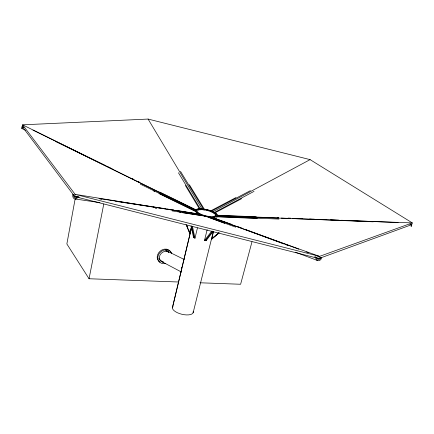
<?xml version="1.0" encoding="UTF-8"?>
<svg xmlns="http://www.w3.org/2000/svg" width="434" height="434" viewBox="0 0 434 434"><rect width="100%" height="100%" fill="white"/><g stroke="black" fill="none" stroke-linecap="round" stroke-linejoin="round"><path stroke-width="0.65" d="M216.62 217.033L216.702 216.539L278.964 219.072M256.282 216.799L217.108 215.21L217.092 215.703M217.108 215.21L216.989 216.306M75.158 198.821L66.863 243.962L89.051 278.753L178.369 281.997M89.051 278.753L103.786 203.964M186.067 224.416L189.832 233.731L191.535 226.515M191.302 227.676L189.935 233.454L186.582 225.333M172.596 306.995L191.611 227.324M172.39 307.869L191.633 227.248M197.443 227.937L194.98 238.206L193.553 237.534L193.862 236.248M194.578 236.573L194.264 237.87L191.649 226.114M212.942 231.751L206.069 240.713L204.452 240.615L207.143 229.716M205.58 239.367L205.26 240.664L212.693 231.116M206.069 240.713L206.389 239.432M193.125 312.773L213.3 231.723M216.989 217.054L217.271 215.893A11.468 4.59 0.5 0 0 212.774 211.787M219.219 232.825L211.597 239.264L213.615 231.295M251.98 241.803L240.615 284.259L200.02 282.784M211.597 239.264L211.765 238.7L218.866 232.7M411.703 224.666L412.3 222.902L310.088 159.625L148.086 119.068L22.59 124.824L22.313 126.641L74.746 196.58L76.715 197.079M189.832 233.731L190.043 233.183L188.79 230.08M195.49 211.683L195.696 211.217L140.356 184.162M195.745 210.929L196.217 209.92L159.669 192.05M195.88 210.593L196.217 209.92M195.696 211.217L195.506 211.591M204.452 240.615L211.711 231.11M211.683 238.982L218.91 232.971M22.302 128.225A2.826 0.602 -64.2 0 1 22.085 126.647L23.599 127.07M213.512 212.872L214.694 212.226M210.897 217.293A11.468 1.991 1.8 0 0 217.26 215.904A11.181 3.331 13.7 0 0 201.843 209.079A11.181 3.331 13.7 0 0 200.161 214.613A11.181 3.331 13.7 0 0 217.271 215.904L412.3 222.902L319.543 256.364L210.929 217.315A11.181 3.336 13.7 0 1 195.577 210.468A11.181 3.336 13.7 0 1 212.741 211.808L310.088 159.625M214.564 213.414A2.767 2.024 61.9 0 0 214.678 213.018L241.602 198.674M213.799 213.061A1.844 1.351 61.9 0 0 213.94 212.687L254.047 191.367M210.322 211.521A2.767 2.024 61.9 0 1 210.306 211.07L235.96 197.562M210.306 211.07L211.038 211.396L250.396 190.634M411.069 224.899L318.892 258.539L78.028 197.41M277.217 217.646L278.568 217.7M288.024 218.085L290.726 218.194M298.831 218.524L302.21 218.66M309.637 218.964L314.368 219.154M320.444 219.398L326.525 219.647M330.578 219.81L338.683 220.141M341.384 220.25L350.84 220.629M352.191 220.689L398.119 222.55M217.027 215.476L278.557 217.971M281.259 218.085L290.726 218.465M292.077 218.524L373.218 221.812M410.26 224.416L411.747 224.758A2.864 0.456 -87.4 0 1 411.047 226.244M216.62 216.805L257.27 218.465M409.718 224.671L411.747 224.758M315.811 257.308L316.804 257.362A2.387 1.948 -69.3 0 0 318.442 259.543A2.387 1.948 -69.3 0 0 320.726 257.584L321.713 257.639A3.58 2.919 -69.3 0 1 318.252 260.709A3.58 2.919 -69.3 0 1 315.811 257.308L314.541 256.836M208.228 217.423A2.826 2.495 -70.3 0 1 208.233 217.179L235.689 227.156M212.036 218.269A1.888 1.66 -70.3 0 0 212.389 217.505L231.626 224.362M185.334 185.432L199.662 209.215L200.486 209.286A1.844 1.4 -31 0 0 200.465 209.817M180.484 171.332L203.752 209.551L204.571 209.617A2.767 2.099 -31 0 1 204.354 210.013M75.31 199.011L100.004 202.635M79.265 197.15L77.925 196.949A3.553 2.745 -81.7 0 1 74.36 198.799A3.553 2.745 -81.7 0 1 72.907 194.519L73.747 194.926A2.371 1.828 -81.7 0 0 74.74 197.692A2.371 1.828 -81.7 0 0 77.084 196.537L78.418 196.743M155.415 208.374L156.755 208.575M172.152 210.902L202.358 215.693A2.826 2.414 -80.8 0 1 202.249 215.91M179.611 212.264L180.951 212.465M182.285 212.671L202.358 215.693M72.907 194.519L74.247 194.725M98.979 198.517L151.797 206.617M153.137 206.823L163.162 208.363M164.502 208.564L165.837 208.77M167.177 208.976L168.511 209.183M169.851 209.389L171.186 209.589M172.526 209.796L173.86 210.002M178.542 210.718L198.669 214.027A1.882 1.611 -80.8 0 0 198.598 214.694M99.798 198.908L101.806 199.217M115.835 201.36L198.669 214.027M76.747 196.895L74.746 196.58L75.153 194.361L22.595 124.824L195.593 210.409A11.468 2.121 26 0 0 200.031 214.548M199.976 214.537L75.153 194.361L319.543 256.364L318.892 258.539L317.623 258.078M236.704 226.239L242.411 228.349M244.95 229.282L298.874 249.203M306.485 252.013L308.39 252.718M317.27 256L319.174 256.7M320.444 257.172L321.713 257.639M212.389 217.505L283.982 243.989M285.881 244.695L287.78 245.394M315.534 256.89L316.804 257.362M208.233 217.179L224.687 223.32M295.711 252.279L317.259 260.427M213.94 212.687L214.678 213.018M77.084 196.537L77.925 196.949M32.984 130.097L86.583 156.305M87.804 156.902L106.075 165.837M107.29 166.434L112.162 168.815M132.262 178.645L133.482 179.242M138.354 181.624L139.574 182.22M55.758 141.544L196.108 210.181M22.085 126.647L23.908 127.542M153.582 190.944L154.802 191.54M159.061 193.624L195.593 211.483M21.792 128.469L25.438 130.249M166.857 250.933L184.195 259.472M161.985 261.724L181.455 272.037M189.387 184.727L204.571 209.617M178.439 172.754L200.486 209.286M148.086 119.068L202.027 209.09A11.468 5.957 13.2 0 1 212.752 211.787M200.215 208.466L200.92 209.638M187.038 225.745L187.792 227.606M191.058 225.897L193.553 237.534M192.495 226.564L194.98 238.206M216.702 216.826L216.702 216.539M210.778 217.255A11.468 0.754 14.1 0 1 200.096 214.553M195.593 210.414A11.468 4.72 26.5 0 1 202.011 209.063M215.975 218.508A11.17 3.353 13.7 0 1 215.139 218.817M195.853 213.924A11.17 3.353 13.7 0 1 195.354 213.278M215.269 215.166A11.17 3.353 13.7 0 1 215.698 215.503M215.248 214.819A11.458 4.606 0.5 0 1 215.91 215.335M214.835 218.519A11.458 2.013 1.8 0 1 214.407 218.606M196.521 214.076A11.458 2.143 26 0 1 196.217 213.799M199.586 209.622A2.767 2.099 -31 0 1 199.662 209.215M203.752 209.551A1.844 1.4 -31 0 1 203.503 209.931M411.616 224.47A1.91 0.304 -87.4 0 1 411.22 225.566M197.801 214.439A2.826 2.414 -80.8 0 1 197.931 213.691M201.609 215.356A1.882 1.611 -80.8 0 1 201.447 215.633M211.125 212.014A1.844 1.351 61.9 0 1 211.038 211.396M22.15 127.341A1.882 0.401 -64.2 0 1 22.384 126.473M213.23 217.57A2.826 2.495 -70.3 0 1 212.986 218.291M209.09 217.57A1.888 1.66 -70.3 0 1 209.074 217.244M159.983 262.179A7.617 6.396 -40.8 0 1 160.211 251.096A7.617 6.396 -40.8 0 1 171.094 252.854M161.909 261.219A5.924 4.975 -40.8 0 1 159.028 258.523M165.701 250.646A5.924 4.975 -40.8 0 1 168.864 252.252M165.745 263.367A7.628 6.402 -40.9 0 1 157.884 259.109A7.628 6.402 -40.9 0 1 163.2 250.342A7.628 6.402 -40.9 0 1 171.707 253.543M168.734 252.225A5.935 4.98 -40.9 0 0 160.054 254.948A5.935 4.98 -40.9 0 0 163.537 262.109A5.924 5.317 -63 0 1 159.072 258.008M165.831 250.608A5.924 5.317 -63 0 1 168.604 252.246M193.195 311.433A10.693 4.438 13.7 0 1 181.759 314.243A10.693 4.438 13.7 0 1 172.965 306.48M181.483 269.802A4.964 2.675 -72.6 0 1 181.439 269.557M181.417 267.854A4.964 2.675 -72.6 0 1 181.477 267.404M200.79 214.141A9.315 2.783 13.7 0 0 215.405 215.546A9.315 2.783 13.7 0 0 203.09 209.752A9.315 2.783 13.7 0 0 200.79 214.141"/></g></svg>
